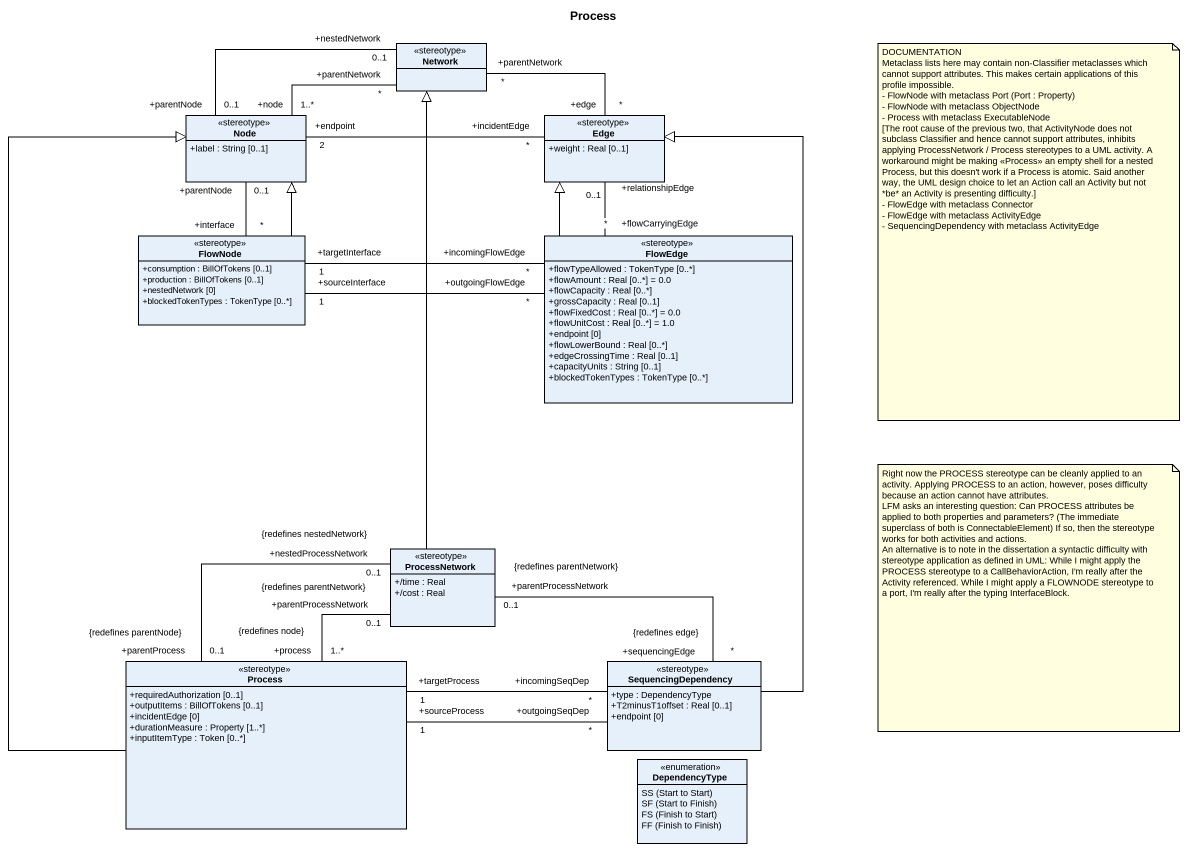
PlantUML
@startuml
title Process
hide circle
hide empty members
skinparam classAttributeIconSize 0
class "Network" as Network_ <<stereotype>>
class "Node" as Node_ <<stereotype>> {
  +label : String [0..1]
}
class Edge <<stereotype>> {
  +weight : Real [0..1]
}
class FlowNode <<stereotype>> {
  +consumption : BillOfTokens [0..1]
  +production : BillOfTokens [0..1]
  +nestedNetwork [0]
  +blockedTokenTypes : TokenType [0..*]
}
class FlowEdge <<stereotype>> {
  +flowTypeAllowed : TokenType [0..*]
  +flowAmount : Real [0..*] = 0.0
  +flowCapacity : Real [0..*]
  +grossCapacity : Real [0..1]
  +flowFixedCost : Real [0..*] = 0.0
  +flowUnitCost : Real [0..*] = 1.0
  +endpoint [0]
  +flowLowerBound : Real [0..*]
  +edgeCrossingTime : Real [0..1]
  +capacityUnits : String [0..1]
  +blockedTokenTypes : TokenType [0..*]
}
class ProcessNetwork <<stereotype>> {
  +/time : Real
  +/cost : Real
}
class "Process" as Process_ <<stereotype>> {
  +requiredAuthorization [0..1]
  +outputItems : BillOfTokens [0..1]
  +incidentEdge [0]
  +durationMeasure : Property [1..*]
  +inputItemType : Token [0..*]
}
class SequencingDependency <<stereotype>> {
  +type : DependencyType
  +T2minusT1offset : Real [0..1]
  +endpoint [0]
}
enum DependencyType {
  {field} SS (Start to Start)
  {field} SF (Start to Finish)
  {field} FS (Finish to Start)
  {field} FF (Finish to Finish)
}
Network_ "+parentNetwork\n*" -left- "+node\n1..*" Node_
Network_ "+parentNetwork\n*" -right- "+edge\n*" Edge
Node_ "+parentNode\n0..1" -right- "+nestedNetwork\n0..1" Network_
Node_ "+endpoint\n2" -right- "+incidentEdge\n*" Edge
Node_ "+parentNode\n0..1" -- "+interface\n*" FlowNode
Edge "+relationshipEdge\n0..1" -- "+flowCarryingEdge\n*" FlowEdge
FlowNode -up-|> Node_
FlowNode "+targetInterface\n1" -right- "+incomingFlowEdge\n*" FlowEdge
FlowNode "+sourceInterface\n1" -right- "+outgoingFlowEdge\n*" FlowEdge
FlowEdge -up-|> Edge
ProcessNetwork -up-|> Network_
ProcessNetwork "+parentProcessNetwork\n0..1\n{redefines parentNetwork}" -- "+process\n1..*\n{redefines node}" Process_
ProcessNetwork "+nestedProcessNetwork\n0..1\n{redefines nestedNetwork}" -- "+parentProcess\n0..1\n{redefines parentNode}" Process_
ProcessNetwork "+parentProcessNetwork\n0..1\n{redefines parentNetwork}" -right- "+sequencingEdge\n*\n{redefines edge}" SequencingDependency
Process_ -up-|> Node_
Process_ "+sourceProcess\n1" -right- "+outgoingSeqDep\n*" SequencingDependency
Process_ "+targetProcess\n1" -right- "+incomingSeqDep\n*" SequencingDependency
SequencingDependency -up-|> Edge
note as N1
  DOCUMENTATION
  Metaclass lists here may contain non-Classifier metaclasses which cannot support attributes. This makes certain applications of this profile impossible.
  - FlowNode with metaclass Port (Port : Property)
  - FlowNode with metaclass ObjectNode
  - Process with metaclass ExecutableNode
  [The root cause of the previous two, that ActivityNode does not subclass Classifier and hence cannot support attributes, inhibits applying ProcessNetwork / Process stereotypes to a UML activity. A workaround might be making <<Process>> an empty shell for a nested Process, but this doesn't work if a Process is atomic. Said another way, the UML design choice to let an Action call an Activity but not *be* an Activity is presenting difficulty.]
  - FlowEdge with metaclass Connector
  - FlowEdge with metaclass ActivityEdge
  - SequencingDependency with metaclass ActivityEdge
end note
note as N2
  Right now the PROCESS stereotype can be cleanly applied to an activity. Applying PROCESS to an action, however, poses difficulty because an action cannot have attributes.
  LFM asks an interesting question: Can PROCESS attributes be applied to both properties and parameters? (The immediate superclass of both is ConnectableElement) If so, then the stereotype works for both activities and actions.
  An alternative is to note in the dissertation a syntactic difficulty with stereotype application as defined in UML: While I might apply the PROCESS stereotype to a CallBehaviorAction, I'm really after the Activity referenced. While I might apply a FLOWNODE stereotype to a port, I'm really after the typing InterfaceBlock.
end note
@enduml
